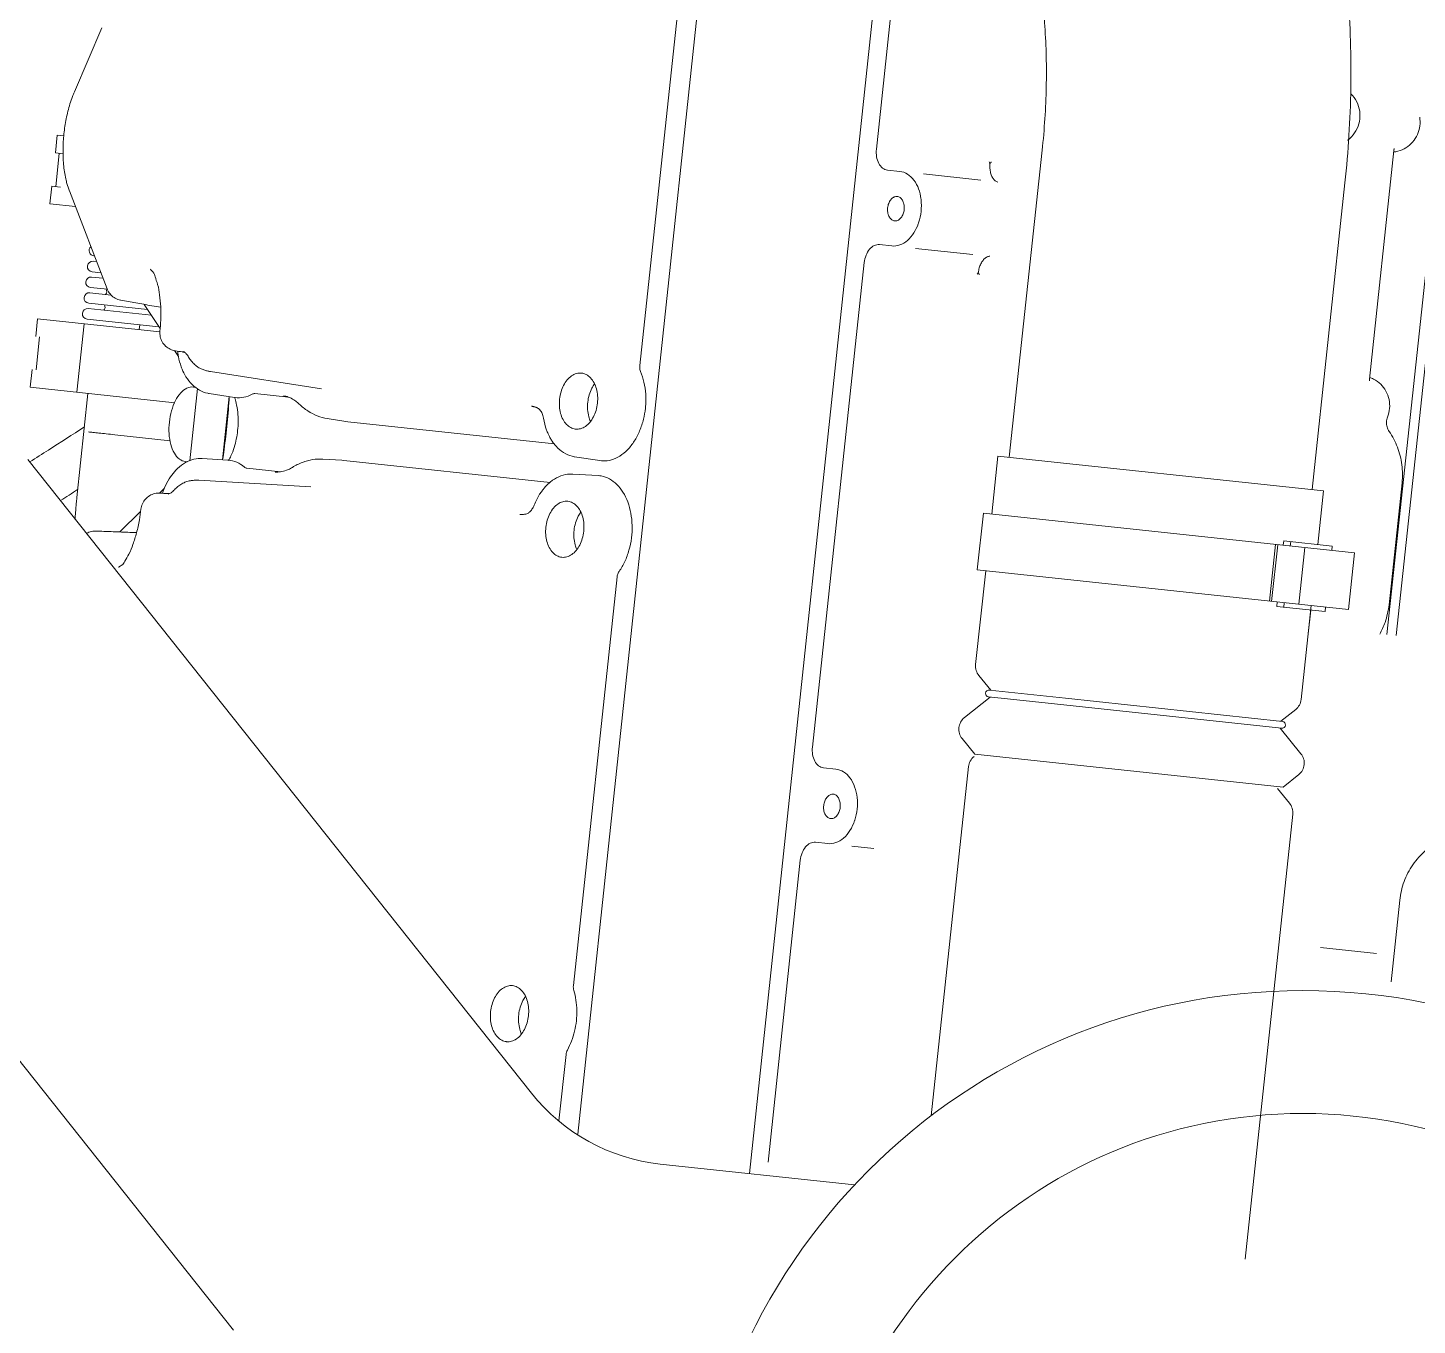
# Model space of a CAD drawing. Header units: millimetres. Extents: x 8265 to 78888, y 1905 to 34251.
# Drawn here: x 38818.97 to 38865.32, y 24291.53 to 24334.81 of the extents above; entities that cross this region are included whole.
import ezdxf

# ---------------------------------------------------------------- set-up
doc = ezdxf.new("R2010")
doc.units = ezdxf.units.MM
doc.layers.add('495_IMPIANTI_001-AM_0', color=6, linetype='Continuous', lineweight=0)

# ---------------------------------------------------------------- blocks, each defined once
blk = doc.blocks.new('gruppo elettrogeno')
at = {"layer": '495_IMPIANTI_001-AM_0'}
for p, q in [((164.8208586817491, -306.4576948950826), (145.862446834939, -287.2204538107117)), ((112.5602154895714, -308.0950063547143), (112.5602154895714, -293.1616853407113)), ((132.2940940039807, -294.2421475586316), (125.7732233670813, -294.2421434802682)), ((129.3268846703904, -336.9842506110044), (129.298226584242, -294.2419681304755)), ((128.7275980878494, -304.8142506110025), (128.7275980878494, -294.684131586605)), ((135.1606208015692, -339.3858433110045), (135.1308222667703, -294.9426315316423)), ((135.8096166475407, -297.5348807374839), (135.8096166475407, -295.3094464164833)), ((155.7752874803791, -315.3721573937955), (136.816875633569, -296.1349163094246)), ((123.4802154895606, -308.5195421939034), (123.4802154895606, -296.802140634195)), ((135.8096166475407, -313.5641824721251), (135.8096166475407, -299.8511966762753)), ((108.7026781251097, -305.6172506110024), (108.7026781251097, -302.8781301467179)), ((109.2865345250502, -303.7662506110037), (111.1686406878598, -303.7662506110037)), ((126.3322772376614, -305.464250611004), (127.0648246368601, -305.464250611004)), ((127.8694531666588, -305.464250611004), (128.2884644529004, -305.464250611004)), ((128.2884644529004, -307.964250611004), (127.8694531666588, -307.964250611004)), ((112.7061825980618, -308.4460062110238), (113.1526610973215, -308.8899829514821)), ((128.7275980878494, -324.8692506110028), (128.7275980878494, -308.6142506110054)), ((112.4997447634796, -309.4257507546945), (112.9739998981604, -308.9541530199976)), ((112.9739998981604, -308.9541530199976), (123.3173687804592, -308.9541530199976)), ((123.79162391514, -309.4257507546945), (123.3173687804592, -308.9541530199976)), ((113.2781298456994, -310.9017740142344), (112.4997447634796, -310.1277504673135)), ((123.0132388329203, -310.9017740142344), (123.79162391514, -310.1277504673135)), ((120.8534246358213, -310.9017740142344), (113.230684445829, -310.9017740142344)), ((120.8534246358213, -310.9017740142344), (123.0606842327907, -310.9017740142344)), ((112.8316513464397, -311.5757507546923), (113.2781298456994, -311.131774014234)), ((120.5039013192836, -311.131774014234), (113.230684445829, -311.131774014234)), ((120.5039013192836, -311.131774014234), (123.0606842327907, -311.131774014234)), ((123.4597173321799, -311.5757507546923), (123.0132388329203, -311.131774014234)), ((112.6856844406702, -315.0767506110033), (112.6856844406702, -311.9267506110054)), ((123.6056842379494, -315.0767506110033), (123.6056842379494, -311.9267506110054)), ((152.4639308620299, -313.2899683882724), (151.8493168053301, -314.0376227940442)), ((153.2535739472605, -313.2359927031839), (153.2527272349107, -313.2360490447036)), ((112.6856842379493, -314.9267506110054), (112.6856842379493, -314.1294110176905)), ((109.7580744574989, -340.2872506110043), (109.7580744574989, -314.3898019367707)), ((110.0696816074706, -314.3821461584166), (110.0696816074706, -340.2872506110043)), ((150.9982903829896, -314.7132014630924), (150.9988379165698, -314.7131756381832)), ((151.2908568489493, -314.7169678924629), (151.1430281319499, -314.8967958517433)), ((154.0127694099392, -314.2861874750242), (154.0127694099392, -317.7719891249226)), ((111.4366352198504, -316.9767506110047), (111.4366352198504, -315.0767506110033)), ((111.4366560729395, -315.0767506110033), (123.8866842378593, -315.0767506110033)), ((113.8257935546499, -314.9267506110054), (112.2006842380397, -314.9267506110054)), ((112.2006842379487, -314.9267506110054), (112.2006842379487, -315.0767506110033)), ((113.1018884789592, -316.9767506110047), (113.1018884789592, -315.0767506110033)), ((113.5913749433603, -314.9267506110054), (113.5913749433603, -315.0767506110033)), ((113.8257935546499, -314.9267506110054), (113.8257935546499, -315.0767506110033)), ((114.0138700198495, -316.9767506110047), (114.0138700198495, -315.0767506110033)), ((114.08599821602, -316.9767506110047), (114.08599821602, -315.0767506110033)), ((123.8866842379502, -316.9767506110047), (123.8866842379502, -315.0767506110033)), ((150.5100754192699, -315.1511616270627), (150.5091182440301, -315.1517466188134)), ((150.80384127047, -314.883174748943), (150.8033465403805, -314.883811164932)), ((110.1073942431904, -319.4712506110018), (110.1073942431904, -315.3812506110053)), ((138.9616054643502, -315.3836801125226), (138.9615199605596, -315.3837651924414)), ((139.1642363665997, -315.3015042483248), (139.1639106909206, -315.3015670800132)), ((146.2876369782607, -315.4625644595844), (150.03020900503, -315.2852085979548)), ((150.1863390546405, -315.2681579989339), (150.1860718303687, -315.2682039176625)), ((148.4793143212501, -315.8587506110025), (147.3431677150602, -315.8587506110025)), ((149.9904070327193, -316.0174565897114), (149.1395506191293, -316.057777623294)), ((149.31658640979, -318.1737251492314), (149.3151621175894, -316.0494556114836)), ((150.39605036598, -318.3210743895224), (150.3944258450701, -315.8981724871128)), ((150.540440278779, -315.8592506110044), (150.4582093660501, -315.8592506110044)), ((145.2881472603895, -316.4587506110047), (138.3640731901396, -316.4587506110047)), ((145.3588397270105, -316.4570032992642), (145.2881472603895, -316.4587506110047)), ((145.9883060995999, -316.4272361229932), (145.3584064237093, -316.4570862899245)), ((152.9761086970393, -316.497450611002), (151.1174506287698, -316.497450611002)), ((111.4366560729395, -316.9767506110047), (123.8866842378593, -316.9767506110047)), ((112.2006842379487, -316.9767506110047), (112.2006842379487, -317.1267506110025)), ((113.5913749433603, -317.1267506110025), (113.5913749433603, -316.9767506110047)), ((113.8257935546499, -317.1267506110025), (113.8257935546499, -316.9767506110047)), ((123.6056842379494, -318.9267506110054), (123.6056842379494, -316.9767506110047)), ((137.6473739395806, -316.8174565897143), (136.7965175259887, -316.8577776232933)), ((113.8257935546499, -317.1267506110025), (112.2006842380397, -317.1267506110025)), ((112.6856842379493, -318.9267506110054), (112.6856842379493, -317.1267506110025)), ((137.6473739395806, -317.4000446322834), (136.7965175259887, -317.3597235987118)), ((138.363862613749, -317.758750611004), (145.2881472603895, -317.758750611004)), ((145.2881472603895, -317.758750611004), (145.3588397270105, -317.7604979227444)), ((145.9883061083201, -317.7902650994229), (145.3584064237093, -317.7604149320841)), ((155.9490627513096, -317.7719891249226), (151.1035053026299, -317.7719891249226)), ((154.3886989653492, -317.7719891249226), (154.3886989653492, -320.0719891249255)), ((155.9490674114404, -317.7719891249226), (155.9490674114404, -318.3664891249218)), ((147.3431437377294, -318.3587506110025), (148.4793143212501, -318.3587506110025)), ((149.9904070327193, -318.2000446322827), (149.1395506191293, -318.1597235987147)), ((150.540440278779, -318.3592506110044), (150.4867103179495, -318.3592506110044)), ((155.8180353752305, -318.3664891249218), (155.8180353752305, -319.4774891249226)), ((138.9149614954204, -318.8009632479634), (138.9145687215696, -318.8005733201835)), ((138.9615998495701, -318.8338148168923), (138.9615194829894, -318.8337348597242)), ((146.287636980649, -318.7549367625334), (150.0302090047189, -318.9322926240357)), ((123.6056842322196, -318.9267506110054), (112.6856844464, -318.9267506110054)), ((113.0656842379503, -318.9267506110054), (113.0656842379503, -329.2258433110046)), ((123.2256842379502, -318.9267506110054), (123.2256842379502, -329.2258433110046)), ((139.1644951884191, -318.9160445119423), (139.1639077550499, -318.9159316723317)), ((139.2581335389204, -318.9254202002021), (139.2580140235405, -318.9254129069423)), ((150.1863506598402, -318.9493452224715), (150.18607187829, -318.9492973125534)), ((150.5100745268392, -319.0663411514224), (150.5091431177789, -319.065771863302)), ((150.8038087673194, -319.3342884423446), (150.8033391314402, -319.3336844047017)), ((151.2908568489202, -319.500533329513), (151.1431318104405, -319.3208314911617)), ((150.9988282914201, -319.5043270783144), (150.9982900489795, -319.5043016660247)), ((155.9490674114404, -319.4774891249226), (155.9490674114404, -320.0719891249255)), ((155.9490627513096, -320.0719891249255), (151.8426543523092, -320.0719891249255)), ((152.4639308634287, -320.9275328354424), (151.8493641617788, -320.1799360352752)), ((151.8960872275402, -320.2367728511317), (154.3065610453505, -320.2367728511317)), ((152.5377694099407, -320.2367728511317), (152.5377694099407, -320.0719891249255)), ((135.8096166475407, -334.3648807374857), (135.8096166475407, -320.6551091781739)), ((152.1857936398901, -320.5891895803152), (154.3065610453505, -320.5891895803152)), ((152.3310372457399, -320.7658728511315), (154.3065610453505, -320.7658728511315)), ((153.5940665778508, -321.1182895803149), (154.3065610453505, -321.1182895803149)), ((153.7401145906497, -321.2949728511348), (154.3065610453505, -321.2949728511348)), ((155.3479261262491, -324.422578687333), (153.7464079317997, -321.3058914409821)), ((153.92188767689, -321.6473895803147), (154.3065610453505, -321.6473895803147)), ((154.0126768547889, -321.8240728511346), (154.3065610453505, -321.8240728511346)), ((154.1937671468895, -322.1764895803144), (154.3065610453505, -322.1764895803144)), ((154.2845563247902, -322.3531728511343), (154.3065610453505, -322.3531728511343)), ((111.5588830235101, -330.4691514639026), (111.5588830235101, -322.7972094696825)), ((155.9490627513096, -323.9279120970832), (155.0937403572389, -323.9279120970832)), ((155.9490674114404, -323.9279120970832), (155.9490674114404, -324.5224120970825)), ((155.652714696369, -324.5224120970825), (155.9490672743395, -324.5224120970825)), ((155.8180353752305, -324.5224120970825), (155.8180353752305, -325.6334120970832)), ((125.1576149997691, -325.5192506110043), (127.0782712261498, -325.5192506110043)), ((127.8694531666588, -325.5192506110043), (128.2884644529004, -325.5192506110043)), ((155.9490672743395, -325.6334120970832), (155.68501691438, -325.6334120970832)), ((155.9490674114404, -325.6334120970832), (155.9490674114404, -326.2279120970825)), ((155.9490627513096, -326.2279120970825), (155.7282978490603, -326.2279120970825)), ((127.0799474402193, -328.0192506110043), (125.1576149997691, -328.0192506110043)), ((128.2884644529004, -328.0192506110043), (127.8694531666588, -328.0192506110043)), ((154.84831638383, -329.9518455094849), (155.5348000100694, -327.7282781348522)), ((128.7275980878494, -336.3842506110022), (128.7275980878494, -328.6692506110021))]:
    blk.add_line(p, q, dxfattribs=at)
for radius in [20.50000000000002, 16.40000000000002]:
    blk.add_circle((109.4103864523495, -281.8927506110022), radius, dxfattribs=at)
for centre, radius, start, end in [((132.2940900328103, -300.5921475579753), 6.350000000000001, 44.58174677912923, 89.99996416693664), ((113.0552156922913, -308.0950063547143), 0.4950000000000001, 180, 225.1609736649939), ((122.9852154895707, -308.5195421939034), 0.4950000000000001, 314.8390263350061, 0), ((112.848777857711, -309.776750611004), 0.4950000000000001, 134.8390263350061, 225.1609736649939), ((123.4425908209087, -309.776750611004), 0.4950000000000001, 314.8390263350061, 45.16097366499392), ((113.2306844406703, -311.0167740142324), 0.115, 90, 270), ((123.0606842379493, -311.0167740142324), 0.115, 270, 90), ((113.1806844406692, -311.9267506110054), 0.4950000000000001, 134.8390263350061, 180), ((123.1106842379504, -311.9267506110054), 0.4950000000000001, 0, 45.16097366499392), ((154.3065610453505, -320.4129812157234), 0.17620836459, 270, 90), ((153.8876736624989, -320.6775312157233), 0.13642425255, 139.6052336730823, 220.3947663269177), ((153.8876736624989, -321.2066312157231), 0.13642425255, 139.6052336714376, 220.3947663285624), ((154.3065610453505, -320.9420812157232), 0.17620836459, 270, 90), ((154.3065610453505, -321.4711812157229), 0.17620836459, 270, 90), ((154.3065610453505, -322.0002812157227), 0.17620836459, 270, 90), ((154.3065610453505, -322.5293812157224), 0.17620836459, 317.4426787889067, 90)]:
    blk.add_arc(centre, radius, start, end, dxfattribs=at)
for points, start_tangent, end_tangent in [([(135.8096166475407, -297.5348807374839), (135.8018824704704, -297.6169401636516), (135.8010674369289, -297.6210675909942)], (-1.83697019872103e-16, -1), (-0.1986664042706004, -0.9800671710725701)), ([(135.5866719486603, -298.6943764355647), (135.6086009386891, -298.3440492532254), (135.6737105562697, -298.006022927425), (135.7792310839104, -297.6928253016022)], (-0.0002225327562774567, 0.999999975239586), (0.3862249518942837, 0.9224046219172246)), ([(135.8010674369289, -297.6210675909942), (135.7792310839104, -297.6928253016022)], (-0.1986664043705977, -0.9800671710522999), (-0.3862249519349967, -0.9224046219001776)), ([(137.8376202019099, -297.7538452928356), (137.8287538113491, -297.7537506110029), (137.6643895356792, -297.7857803342931), (137.5112264137697, -297.8796867314422), (137.3797022592698, -298.0290702366847), (137.27878022595, -298.2237506110041), (137.2153379836, -298.4504607086028), (137.1936990161994, -298.6937506110053)], (-0.9997727191068905, 0.02131924317641242), (-1.83697019872103e-16, -1)), ([(138.4638086065097, -298.6937506110053), (138.4421696391091, -298.4504607086028), (138.3787273967591, -298.2237506110041), (138.2778053634393, -298.0290702366847), (138.1462812089303, -297.8796867314422), (137.993118087019, -297.7857803342931), (137.8376202019099, -297.7538452928356)], (1.83697019872103e-16, 1), (-0.9997727191066197, 0.02131924318910814)), ([(137.5188598728091, -298.6937506110053), (137.4967605018392, -298.445284327704), (137.4319684245493, -298.2137506110021), (137.3624064264295, -298.0684228312539)], (1.83697019872103e-16, 1), (-0.5018863764852894, 0.8649335610892124)), ([(135.7796694840399, -299.6957221756247), (135.6740094659599, -299.3826166712724), (135.6087545557693, -299.0446641024037), (135.5866719486603, -298.6943764355647)], (-0.386700522663984, 0.9222053490255853), (-0.000222532758853887, 0.9999999752395853)), ([(137.1936990161994, -298.6937506110053), (137.2153379836, -298.9370405133932), (137.27878022595, -299.1637506110028), (137.3797022592698, -299.358430985315), (137.5112264137697, -299.5078144905647), (137.6643895356792, -299.6017208877138), (137.8287538113491, -299.633750611004), (137.8376202019099, -299.633655929164)], (-1.83697019872103e-16, -1), (0.9997727191061959, 0.02131924320898461)), ([(137.3624064264295, -299.3190783907421), (137.4319684245493, -299.1737506110048), (137.4967605018392, -298.9422168943029), (137.5188598728091, -298.6937506110053)], (0.5018863764852898, 0.8649335610892122), (1.83697019872103e-16, 1)), ([(137.8376202019099, -299.633655929164), (137.993118087019, -299.6017208877138), (138.1462812089303, -299.5078144905647), (138.2778053634393, -299.358430985315), (138.3787273967591, -299.1637506110028), (138.4421696391091, -298.9370405133932), (138.4638086065097, -298.6937506110053)], (0.9997727191066197, 0.02131924318910778), (1.83697019872103e-16, 1)), ([(135.7796694840399, -299.6957221756247), (135.8019941922994, -299.770415586293)], (0.386700522719058, -0.9222053490024917), (0.1890141004884881, -0.9819743732992872)), ([(135.8019941922994, -299.770415586293), (135.8096166475407, -299.8511966762753)], (0.189014100387039, -0.9819743733188144), (-1.83697019872103e-16, -1)), ([(128.7275980878494, -304.8142506110025), (128.6941710302708, -305.0629948420437), (128.5989788240204, -305.2738700187738), (128.4565136195888, -305.4147723071337), (128.2884644529004, -305.464250611004)], (-1.83697019872103e-16, -1), (-1, 1.83697019872103e-16)), ([(108.0242646962106, -307.3529477989332), (108.3927664679904, -306.8412084942838), (108.6239187852807, -306.2498133213458), (108.7026781251097, -305.6172506110024)], (0.6825556368741332, 0.7308336353585174), (1.83697019872103e-16, 1)), ([(127.0645374903397, -306.3360937058833), (127.0662975800406, -306.3279793680349), (127.1862482176693, -305.9795190456325), (127.3730757158701, -305.7029793680349), (127.6084920974299, -305.5254299656344), (127.8694531666588, -305.464250611004)], (0.2096383174220942, 0.9777790015481175), (1, -1.83697019872103e-16)), ([(127.0655436072302, -307.0970688621246), (127.0249654071395, -306.714250611004), (127.0645374903397, -306.3360937058833)], (-0.2123294776161725, 0.9771981339192393), (0.2096383174359484, 0.9777790015451471)), ([(127.8694575913596, -306.304259972153), (127.8438999952996, -306.3059995987214), (127.7936551364801, -306.3199020973052), (127.74599163934, -306.3472336615423), (127.7025326271196, -306.3870635478133), (127.6647580443496, -306.4380353971037), (127.6339542591395, -306.4984134242231), (127.6111702574599, -306.5661415278637), (127.59718192115, -306.6389133086932), (127.5924656062307, -306.714250611004)], (-1, 1.83697019872103e-16), (-1.83697019872103e-16, -1)), ([(128.1464495764794, -306.714250611004), (128.1417332615601, -306.6389133086932), (128.1277449252502, -306.5661415278637), (128.1049609235706, -306.4984134242231), (128.0741571383587, -306.4380353971037), (128.0363825555905, -306.3870635478133), (127.9929235433701, -306.3472336615423), (127.94526004623, -306.3199020973052), (127.8950151874087, -306.3059995987214), (127.8694575913596, -306.304259972153)], (1.83697019872103e-16, 1), (-1, 1.83697019872103e-16)), ([(127.5924656062307, -306.714250611004), (127.59718192115, -306.7895879133039), (127.6111702574599, -306.8623596941334), (127.6339542591504, -306.9300877977848), (127.6647580443496, -306.9904658248934), (127.7025326271196, -307.0414376741837), (127.74599163934, -307.0812675604548), (127.7936551364801, -307.1085991247028), (127.8438999952996, -307.1225016232829), (127.8694575913596, -307.124241249855)], (-1.83697019872103e-16, -1), (1, -1.83697019872103e-16)), ([(127.8694575913596, -307.124241249855), (127.8950151874087, -307.1225016232829), (127.94526004623, -307.1085991247028), (127.9929235433701, -307.0812675604548), (128.0363825555905, -307.0414376741837), (128.0741571383587, -306.9904658248934), (128.1049609235706, -306.9300877977848), (128.1277449252502, -306.8623596941334), (128.1417332615601, -306.7895879133039), (128.1464495764794, -306.714250611004)], (1, -1.83697019872103e-16), (1.83697019872103e-16, 1)), ([(127.8694531666588, -307.964250611004), (127.6084920974299, -307.9030712563736), (127.3730757158701, -307.7255218539731), (127.1862482176693, -307.4489821763646), (127.0655436072302, -307.0970688621246)], (-1, 1.83697019872103e-16), (-0.2123294776166982, 0.9771981339191251)), ([(128.7275980878494, -308.6142506110054), (128.6941710302708, -308.3655063799642), (128.5989788240204, -308.1546312032342), (128.4565136195888, -308.0137289148743), (128.2884644529004, -307.964250611004)], (1.83697019872103e-16, 1), (-1, 1.83697019872103e-16)), ([(151.8461170178307, -314.1241545703024), (151.8596736117597, -313.7581514728126), (151.9072450420899, -313.3220838436546), (151.9858156631399, -312.9238028471127), (152.0869757495402, -312.5893705894714), (152.1968920269701, -312.3381756381141), (152.2964671314494, -312.179288344375), (152.3669469582492, -312.1059938596927)], (0.006009551744652511, 0.9999819424808774), (-0.761499313897117, 0.6481657156423968)), ([(151.9065693128596, -313.3282507979757), (152.2028976626898, -313.3078623442643), (152.7499537557305, -313.2703613762724), (153.2535062256302, -313.2359973275752)], (0.9976352245060888, 0.0687310615710684), (0.9976893063792703, 0.067941503784141)), ([(153.5607845414888, -313.1261182935423), (153.5232629723396, -313.1507805488627), (153.3675728563794, -313.2170622589229), (153.2526657223498, -313.2360389498144)], (-0.8145096038288471, -0.5801500713354903), (-0.9977616724614413, -0.0668703594049522)), ([(136.7963776511297, -316.8576995969643), (136.6919184132603, -316.8564225266246), (136.4123681031488, -316.7896312557032), (136.1494775899191, -316.6337117269331), (135.9160486890596, -316.3962107081143), (135.7234653167798, -316.0886542991148), (135.581163364639, -315.7260979568755), (135.4960606951699, -315.3262434244725), (135.4722694527791, -314.9085617716528), (135.5109211564704, -314.4933748978519), (135.6101149202495, -314.1008705400136), (135.7642421573601, -313.7515085097048)], (-0.9988544397440515, -0.04785194043711102), (0.4858753202359787, 0.8740281306603268)), ([(135.7890166214402, -313.6947574623237), (135.7642421573601, -313.7515085097048)], (-0.3166624100679247, -0.9485383060530417), (-0.4858753203106367, -0.8740281306188241)), ([(135.8096166475407, -313.5641824721324), (135.8044012968894, -313.6312091539921), (135.7890166214402, -313.6947574623237)], (-1.83697019872103e-16, -1), (-0.3166624101555664, -0.948538306023783)), ([(154.0127764932695, -314.2772399771247), (154.0122256021496, -314.1828441167136), (154.0103169131889, -314.0601583898033), (154.0072362915398, -313.9323874052143), (154.0034008275197, -313.8046401326037), (153.9992163264105, -313.6789696528949), (153.9953603590493, -313.5660548617025)], (-0.0009694745370454402, 0.9999995300594506), (-0.03389665192266407, 0.999425343379101)), ([(137.7227698666102, -314.0188452928351), (137.7139034760603, -314.0187506110024), (137.5495392003904, -314.0507803342925), (137.3963760784791, -314.1446867314453), (137.2648519239792, -314.2940702366841), (137.1639298906593, -314.4887506110035), (137.1004876483094, -314.7154607086022), (137.0788486808997, -314.9587506110047)], (-0.9997727191062067, 0.02131924320847756), (-1.83697019872103e-16, -1)), ([(138.3489582712191, -314.9587506110047), (138.3273193038094, -314.7154607086022), (138.2638770614594, -314.4887506110035), (138.1629550281395, -314.2940702366841), (138.0314308736397, -314.1446867314453), (137.8782677517302, -314.0507803342925), (137.7227698666102, -314.0188452928351)], (1.83697019872103e-16, 1), (-0.9997727191066159, 0.02131924318927969)), ([(151.846110191409, -314.1241548885746), (151.8165966380093, -314.3065498308724), (151.7331919440803, -314.4710281780544), (151.6038455344005, -314.6023528355845), (151.4406470264694, -314.688245950013), (151.27534014925, -314.7199400146646)], (-0.005833049832561281, -0.999982987620115), (-0.9987966656447285, -0.04904304942571019)), ([(154.5415521293289, -314.121111779813), (154.0137533898305, -314.5478804680833)], (-0.7767200379412404, -0.629845999162143), (-0.7784250878508391, -0.6277375109107417)), ([(137.4040095375203, -314.9587506110047), (137.3819101665504, -314.7102843277034), (137.3171180892605, -314.4787506110015), (137.2475560911407, -314.3334228312533)], (1.83697019872103e-16, 1), (-0.5018863764852894, 0.8649335610892124)), ([(150.8037381721497, -314.883095561604), (150.9034033597, -314.7743373330022), (150.9987916266491, -314.7128948785148)], (0.6091352164820496, 0.7930663831239895), (0.9134526612637017, 0.406945003200999)), ([(154.01277733397, -314.2781541577833), (154.0127764932695, -314.2772399771247)], (-0.0008697511231258979, 0.9999996217664204), (-0.0009694797437198413, 0.9999995300544029)), ([(154.0127804888907, -314.2837603332746), (154.01277733397, -314.2781541577833)], (-0.0002547814663989652, 0.9999999675432016), (-0.0008697515041105894, 0.999999621766089)), ([(154.0127807808294, -314.2858703850043), (154.0127804888907, -314.2837603332746)], (-2.179567303364859e-05, 0.9999999997624743), (-0.0002547804921447305, 0.99999996754345)), ([(137.0788486808997, -314.9587506110047), (137.1004876483094, -315.2020405133926), (137.1639298906593, -315.4287506110022), (137.2648519239792, -315.6234309853144), (137.3963760784791, -315.7728144905641), (137.5495392003904, -315.8667208877132), (137.7139034760603, -315.8987506110034), (137.7227698666102, -315.8986559291634)], (-1.83697019872103e-16, -1), (0.9997727191062101, 0.02131924320830805)), ([(137.2475560911407, -315.5840783907524), (137.3171180892605, -315.4387506110043), (137.3819101665504, -315.2072168943023), (137.4040095375203, -314.9587506110047)], (0.5018863764852898, 0.8649335610892122), (1.83697019872103e-16, 1)), ([(137.7227698666102, -315.8986559291634), (137.8782677517302, -315.8667208877132), (138.0314308736397, -315.7728144905641), (138.1629550281395, -315.6234309853144), (138.2638770614594, -315.4287506110022), (138.3273193038094, -315.2020405133926), (138.3489582712191, -314.9587506110047)], (0.9997727191066159, 0.02131924318927933), (1.83697019872103e-16, 1)), ([(150.1863385950492, -315.2681552338918), (150.3070231920592, -315.2402924423632), (150.4528765971791, -315.1829746627745), (150.5091137656091, -315.1517392803626)], (0.9855772517409161, 0.1692261234290472), (0.8535701325541742, 0.5209779542470581)), ([(150.5100727671088, -315.1511572952923), (150.574287246669, -315.1082637096742), (150.6995330282098, -315.0013386232031), (150.8033440495292, -314.8838092270316)], (0.8528462024077181, 0.5221621922724141), (0.6143092832981136, 0.7890653359854037)), ([(150.9585161036193, -314.7354396981946), (150.9999053803604, -314.7334151005825)], (0.9988057262116412, 0.0488581752303148), (0.9988057847852571, 0.04885697779751594)), ([(150.9999053803604, -314.7334151005825), (151.032763087509, -314.7318078685539)], (0.9988057847869608, 0.04885697776268695), (0.9988058311781545, 0.04885602935683685)), ([(151.1451937698093, -314.8974472224518), (151.0154408425187, -315.2299024411741)], (-0.288029087538428, -0.9576216605381171), (-0.4406727181162847, -0.8976678425275162)), ([(151.032763087509, -314.7318078685539), (151.2615747439595, -314.7206164285826)], (0.9988058311853408, 0.04885602920992037), (0.9988061518334517, 0.04884947348387926)), ([(151.1899085584191, -314.7261177955015), (151.1531992604796, -314.8702409343141), (151.1451937698093, -314.8974472224518)], (-0.2172357484452762, -0.9761191677236037), (-0.2880290875157094, -0.9576216605449503)), ([(151.2615747439595, -314.7206164285826), (151.2754297518295, -314.7199388125127)], (0.998806151823549, 0.04884947368635322), (0.9988061711098204, 0.04884907934588298)), ([(138.8150500970496, -315.6530156049239), (138.8435337218598, -315.569351973515)], (0.2693981941390677, 0.9630288744345152), (0.3760950753326348, 0.9265810781094873)), ([(138.8435337218598, -315.569351973515), (138.9118312351402, -315.4429294543343)], (0.3760950753525356, 0.9265810781014097), (0.5794030342098634, 0.8150411792961164)), ([(138.9118312351402, -315.4429294543343), (138.9615102635598, -315.3837557309025)], (0.5794030341932986, 0.815041179307892), (0.708313155295584, 0.7058983453977024)), ([(138.9614141886887, -315.3834894928123), (138.9989633860696, -315.3555552737025), (139.0654887955388, -315.3259689555716)], (0.7058912070354227, 0.7083202692497753), (0.9478920652705164, 0.3185916392455948)), ([(139.0654887955388, -315.3259689555716), (139.1408695911796, -315.3064501086747), (139.1793944452202, -315.2999800305124)], (0.9478920652730881, 0.3185916392379434), (0.9899011553059134, 0.1417593126535884)), ([(139.1793944452202, -315.2999800305124), (139.217852256179, -315.2953147711241), (139.2206809446998, -315.2950337259326)], (0.989901155299473, 0.1417593126985628), (0.9952376051512047, 0.09747876329177861)), ([(139.2206809446998, -315.2950337259326), (139.2580444944906, -315.2920616023921)], (0.9952376051390538, 0.09747876341583794), (0.9981238408162887, 0.06122743171275394)), ([(150.97779942956, -315.3027298066236), (150.8254695113701, -315.5374449817546), (150.592998814609, -315.776999613613), (150.32998330796, -315.9374965069737), (150.0510002031406, -316.0126039019424), (149.9898277471493, -316.0174516490342)], (-0.4777498830422597, -0.8784959016712071), (-0.9989400853216607, -0.04602940296759777)), ([(150.0302090060195, -315.2852085979148), (150.0822439774602, -315.2816761867225)], (0.9988790401807334, 0.04733564288796595), (0.9961136131949155, 0.08807763398144998)), ([(150.0822439774602, -315.2816761867225), (150.1342109707803, -315.2760097845721), (150.1860718303687, -315.2682039176625)], (0.9961136131870869, 0.0880776340699882), (0.9856265737669666, 0.1689386192804665)), ([(151.0154408425187, -315.2299024411741), (150.97779942956, -315.3027298066236)], (-0.4406727181490929, -0.8976678425114103), (-0.477749883064826, -0.8784959016589351)), ([(154.014588450329, -316.6482456450149), (155.1256749439399, -315.755621604193), (155.6968111440401, -315.2933016311226)], (0.7807433896208728, 0.6248517900777032), (0.7762778172915009, 0.6303909504277033)), ([(138.8150433985702, -315.6530490909436), (138.6725563281598, -316.0295997159928), (138.6063720359998, -316.1531049523628)], (-0.2693108485127946, -0.9630533042741293), (-0.5045114779632266, -0.8634049852782649)), ([(146.9696931299204, -316.0466091667522), (146.6556789790702, -316.246654738542), (146.3259690636805, -316.374001227553), (145.9883060867996, -316.4272361235935)], (-0.7901040196350007, -0.6129727874519509), (-0.9988790404224689, -0.04733563778685039)), ([(146.9696931299004, -316.046609166774), (147.0338365007192, -316.0001008027839)], (0.7901040194060174, 0.6129727877471036), (0.8286091017018461, 0.5598276132675661)), ([(147.0338365007192, -316.0001008027839), (147.1566045198797, -315.9280706413529), (147.3552566879007, -315.8542587927523), (147.5221136752407, -315.8299024304733)], (0.8286091017047783, 0.5598276132632262), (0.9988964251548832, 0.04696734836878694)), ([(148.4793143212501, -315.8587506110025), (148.5224044100687, -315.865825482223)], (1, -1.83697019872103e-16), (0.9515981817248759, -0.3073449211194325)), ([(148.5224044100687, -315.865825482223), (148.5637010402697, -315.886008988783)], (0.9515981817151598, -0.3073449211495154), (0.8275649535224698, -0.5613699739934017)), ([(149.13942056425, -316.0577774880921), (149.1202224797398, -316.0584779283245), (148.835019400889, -316.0183008762333), (148.5637010402697, -315.886008988783)], (-0.9988602427917743, -0.04773065440529323), (-0.8275649535845806, 0.5613699739018388)), ([(149.1081662607903, -316.0443586533338), (149.0488552205097, -316.2077392100045), (148.9719329239797, -316.5028003619236), (148.9158589297404, -317.0699986892223), (148.9805068630194, -317.6842209051038), (149.0624941778988, -317.978973542683), (149.1336742183103, -318.1621346299626)], (-0.3752830341484789, -0.9269102676528681), (0.4023761667775902, -0.9154744236784406)), ([(149.3102950914999, -316.0495791249132), (149.2972143248408, -316.3992437816423), (149.2895676564403, -316.8393305978252), (149.289749438909, -317.2804650434346), (149.2978914835003, -317.7250992352356), (149.31658640979, -318.1737251492314)], (-0.04912512867649085, -0.9987926319975126), (0.05788623016534634, -0.9983231863265746)), ([(150.540440278779, -315.8592506110044), (150.7479836663406, -315.9204299656349), (150.9352112610904, -316.0979793680317), (151.0837959215605, -316.374519045633), (151.1791931459302, -316.7229793680317), (151.2120647892189, -317.1092506110044), (151.1791931459302, -317.4955218539735), (151.0837959215605, -317.8439821763614), (150.9352112610904, -318.1205218539735), (150.7479836663406, -318.298071256374), (150.540440278779, -318.3592506110044)], (1, -1.83697019872103e-16), (-1, 1.83697019872103e-16)), ([(138.3138667855601, -316.5219724382341), (138.234566857649, -316.5892181887948), (137.9599880242004, -316.7487141461943), (137.6665153561989, -316.8163521165343), (137.6470028960794, -316.8174683010047)], (-0.7364507467783314, -0.6764911659213579), (-0.9989197073438278, -0.046469541423619)), ([(138.3208549246301, -316.515507596444), (138.3138667855601, -316.5219724382341)], (-0.7316594131366916, -0.6816703772120892), (-0.7364507465819604, -0.6764911661351338)), ([(138.4276071695094, -316.4045233841252), (138.3208549246301, -316.515507596444)], (-0.6542775464957801, -0.7562545154585607), (-0.7316594133115923, -0.6816703770243626)), ([(138.43910870121, -316.3910721838629), (138.4276071695094, -316.4045233841252)], (-0.645472927582505, -0.7637831496950364), (-0.6542775465884074, -0.7562545153784238)), ([(138.4749862260796, -316.347014336302), (138.43910870121, -316.3910721838629)], (-0.6174029429414023, -0.7866470657463203), (-0.6454729274814966, -0.7637831497803986)), ([(138.555185595389, -316.2355437480737), (138.4749862260796, -316.347014336302)], (-0.5505515105029973, -0.8348011944666037), (-0.6174029429342851, -0.7866470657519065)), ([(138.6063720359998, -316.1531049523628), (138.555185595389, -316.2355437480737)], (-0.50451147797221, -0.8634049852730157), (-0.5505515105180437, -0.8348011944566804)), ([(153.8601576668407, -316.4985611898928), (153.7097510417298, -316.497914787732), (153.5083532040899, -316.4977464477715), (153.2614842956391, -316.4975402156133), (152.9761086970393, -316.497450611002)], (-0.999974347609603, 0.007162689630926379), (-0.9999999946376426, 0.0001035602004155895)), ([(135.4718193758799, -319.258936151572), (135.496202206099, -318.8901968811342), (135.5814267815294, -318.4905206770936), (135.7238060315503, -318.1281654470231), (135.9164189809198, -317.820816948094), (136.1498349294397, -317.5835063606728), (136.41267866819, -317.4277425271221), (136.6921582192699, -317.3610611407721), (136.7963770283604, -317.359801312924)], (-0.0001325287733027859, 0.9999999912180622), (0.9988543752724028, -0.04785328618995604)), ([(137.6471729883306, -317.4000367757335), (137.6566146636396, -317.4005285262729), (137.9514197355402, -317.4654081671624), (138.2290796976595, -317.6240230054254), (138.3205188471202, -317.701679740484)], (0.9989019859244063, -0.04684893292570668), (0.7318807146716702, -0.6814327696051059)), ([(138.3205188471202, -317.701679740484), (138.4275472991794, -317.8129091713135)], (0.731880714653692, -0.681432769624415), (0.6543272648804517, -0.7562114984804631)), ([(138.4275472991794, -317.8129091713135), (138.4389619309004, -317.8262557344542)], (0.6543272646603671, -0.7562114986708958), (0.6455923401843654, -0.7636822181347913)), ([(138.4389619309004, -317.8262557344542), (138.4725627849803, -317.8674061752326)], (0.6455923399773565, -0.7636822183097897), (0.6193414437509907, -0.7851217587434693)), ([(138.4725627849803, -317.8674061752326), (138.555255505129, -317.982061625692)], (0.6193414437315171, -0.7851217587588311), (0.5504875348890167, -0.8348433828759823)), ([(145.9883060867596, -317.7902650984042), (146.3258725994001, -317.8434739639642), (146.6556284864, -317.9708208502025), (146.9696931290291, -318.1708920545543)], (0.9988790404239251, -0.04733563775612085), (0.7901040199589726, -0.6129727870343604)), ([(137.7227698666193, -318.3188452928343), (137.7139034760603, -318.3187506110053), (137.5495392003904, -318.3507803342955), (137.3963760784791, -318.4446867314446), (137.2648519239792, -318.5940702366834), (137.1639298906593, -318.7887506110028), (137.1004876483094, -319.0154607086015), (137.0788486808997, -319.258750611004)], (-0.9997727191062139, 0.02131924320813929), (-1.83697019872103e-16, -1)), ([(138.3489582712191, -319.258750611004), (138.3273193038094, -319.0154607086015), (138.2638770614594, -318.7887506110028), (138.1629550281395, -318.5940702366834), (138.0314308736397, -318.4446867314446), (137.8782677517302, -318.3507803342955), (137.7227698666193, -318.3188452928343)], (1.83697019872103e-16, 1), (-0.9997727191066197, 0.02131924318910814)), ([(138.555255505129, -317.982061625692), (138.6063596042004, -318.0643741589347)], (0.550487534913606, -0.8348433828597681), (0.5045176126010195, -0.8634014006100337)), ([(138.6063596042004, -318.0643741589347), (138.6720897084306, -318.1869512140047), (138.8150433978808, -318.5644521285949)], (0.5045176125912404, -0.8634014006157478), (0.2693108495448771, -0.9630533039855149)), ([(147.0338382952505, -318.2174016273648), (146.9696931290291, -318.1708920545543)], (-0.8286101765200948, 0.5598260224099423), (-0.7901040188946764, 0.6129727884062071)), ([(147.5221127380391, -318.3875987326437), (147.3551776778295, -318.3632229376244), (147.1565587053501, -318.2894076359744), (147.0338382952505, -318.2174016273648)], (-0.9988963415200302, 0.04696912707193379), (-0.8286101765092596, 0.55982602242598)), ([(148.5224044100687, -318.351675739782), (148.4793143212501, -318.3587506110025)], (-0.951598181724876, -0.3073449211194322), (-1, 1.83697019872103e-16)), ([(148.5637010402697, -318.331492233222), (148.5224044100687, -318.351675739782)], (-0.8275649535224701, -0.5613699739934014), (-0.9515981817151598, -0.3073449211495151)), ([(148.5637010402697, -318.331492233222), (148.8350193623701, -318.1992003577225), (149.1202224501903, -318.1590232929457), (149.139420564079, -318.1597237339129)], (0.827564953585115, 0.5613699739010509), (0.998860242772022, -0.04773065481865078)), ([(149.9898233490003, -318.2000422427127), (150.0417305153696, -318.2038976172416), (150.3220158060994, -318.2765967737332), (150.5874885287103, -318.4360843668119), (150.82251387213, -318.6762419707129), (150.9782106725288, -318.9155283830341)], (0.9989397980580801, -0.04603563680109359), (0.4773525244427222, -0.8787118796330002)), ([(137.4040095375203, -319.258750611004), (137.3819101665504, -319.0102843277027), (137.3171180892605, -318.7787506110044), (137.2475560911407, -318.6334228312526)], (1.83697019872103e-16, 1), (-0.5018863764852894, 0.8649335610892124)), ([(138.845552448769, -318.6530652901647), (138.8150500953707, -318.5644863608732)], (-0.3828653882509163, 0.9238041429217967), (-0.2693771727398589, 0.9630347547241898)), ([(138.9144800245904, -318.7782659858431), (138.845552448769, -318.6530652901647)], (-0.586570911046993, 0.8098978740023342), (-0.3828653882118582, 0.923804142937984)), ([(138.9615095242498, -318.8337448506945), (138.9144800245904, -318.7782659858431)], (-0.7082484319362975, 0.7059632842151041), (-0.5865709110407039, 0.8098978740068891)), ([(139.0761735892702, -318.8949915186722), (139.0454505874095, -318.8842535789927), (138.9909149804498, -318.8569813679323), (138.9614845486703, -318.8339305221425)], (-0.9548738356747674, 0.2970117134790432), (-0.7074495901836955, 0.706763805913207)), ([(135.47224833576, -319.3077422724318), (135.4718193758799, -319.258936151572)], (-0.01743724867073365, 0.9998479596212592), (-0.0001325287523076903, 0.9999999912180648)), ([(135.7635779147295, -320.4647968313047), (135.6096790551801, -320.1153545533934), (135.5107040710391, -319.722852541302), (135.47224833576, -319.3077422724318)], (-0.4852589544090556, 0.8743704862161292), (-0.0174372487529456, 0.9998479596198253)), ([(137.0788486808997, -319.258750611004), (137.1004876483094, -319.5020405133919), (137.1639298906593, -319.7287506110015), (137.2648519239792, -319.9234309853136), (137.3963760784791, -320.0728144905524), (137.5495392003904, -320.1667208877125), (137.7139034760603, -320.1987506110027), (137.7227698666102, -320.1986559291627)], (-1.83697019872103e-16, -1), (0.9997727191068833, 0.02131924317675033)), ([(137.2475560911407, -319.8840783907517), (137.3171180892605, -319.7387506110035), (137.3819101665504, -319.5072168943016), (137.4040095375203, -319.258750611004)], (0.5018863764852898, 0.8649335610892122), (1.83697019872103e-16, 1)), ([(137.7227698666102, -320.1986559291627), (137.8782677517302, -320.1667208877125), (138.0314308736397, -320.0728144905634), (138.1629550281395, -319.9234309853136), (138.2638770614594, -319.7287506110015), (138.3273193038094, -319.5020405133919), (138.3489582712191, -319.258750611004)], (0.9997727191066159, 0.02131924318927933), (1.83697019872103e-16, 1)), ([(139.1404252320499, -318.9109718042937), (139.1080152155191, -318.903832819874), (139.0761735892702, -318.8949915186722)], (-0.9815346590283291, 0.1912843776322097), (-0.9548738356753165, 0.2970117134772779)), ([(139.1729133154295, -318.916567196532), (139.1404252320499, -318.9109718042937)], (-0.9888045800120272, 0.1492162945098104), (-0.981534658997002, 0.1912843777929583)), ([(139.2052059366197, -318.9208255701533), (139.1729133154295, -318.916567196532)], (-0.9936004772349579, 0.1129517226006928), (-0.9888045800075496, 0.1492162945394821)), ([(139.2581321245798, -318.9254412409146), (139.2371923416504, -318.9239370452024), (139.2052059366197, -318.9208255701533)], (-0.9980871551173136, 0.06182257508247201), (-0.9936004772276176, 0.1129517226652646)), ([(150.08225186442, -318.935825732694), (150.0302090060195, -318.9322926240939)], (-0.9961130679466411, 0.08808380024687057), (-0.9988790401833681, 0.04733564283236332)), ([(150.18607187829, -318.9492973125534), (150.1342158592197, -318.9414920715653), (150.08225186442, -318.935825732694)], (-0.985626567393213, 0.1689386564664005), (-0.9961130679419461, 0.08808380029996386)), ([(150.5091395719792, -319.0657776717353), (150.4587849929794, -319.0375322115842), (150.3125407907501, -318.978858800464), (150.1863501095904, -318.9493485016728)], (-0.8535303496831175, 0.5210431288960783), (-0.9855731077026099, 0.1692502566421089)), ([(150.8033384544997, -319.3336849317247), (150.7023377876194, -319.2189581483735), (150.5784043795902, -319.1122424127034), (150.5100730211198, -319.0663436130644)], (-0.6143153571204647, 0.7890606073084349), (-0.8528374666731574, 0.5221764600578154)), ([(150.9987988007997, -319.5046085380827), (150.9041629692401, -319.4438464071727), (150.8037231731505, -319.334354204665)], (-0.9139532407604529, 0.4058195087763349), (-0.6093797752914424, 0.7928784834170689)), ([(150.9782106725288, -318.9155283830341), (151.0143162332388, -318.9853115906017)], (0.4773525244205359, -0.8787118796450528), (0.4418154009222922, -0.8971059867751828)), ([(151.0143162332388, -318.9853115906017), (151.1452371759187, -319.3201983947847)], (0.4418154009012545, -0.8971059867855435), (0.2879682370265296, -0.9576399607701386)), ([(151.1452371759187, -319.3201983947847), (151.1529612795293, -319.3464338489148), (151.1899060366795, -319.491371566045)], (0.2879682370288046, -0.9576399607694546), (0.2172404643868424, -0.9761181181767855)), ([(110.7179078709705, -321.1311746550937), (110.385481851079, -320.6347289091327), (110.1779443623891, -320.0704557269246), (110.1073942431904, -319.4712506110018)], (-0.6518911692027323, 0.7583125368312823), (1.83697019872103e-16, 1)), ([(150.9998187030506, -319.4840818812236), (150.958497270829, -319.482060602274)], (-0.9988057847004851, 0.04885697953054748), (-0.9988057262317996, 0.04885817481821702)), ([(151.0327630875199, -319.4856933530727), (150.9998187030506, -319.4840818812236)], (-0.9988058312124538, 0.04885602865562386), (-0.9988057847058786, 0.04885697942028529)), ([(151.2615747437194, -319.4968847930513), (151.0327630875199, -319.4856933530727)], (-0.9988061517881468, 0.04884947441020948), (-0.9988058312169219, 0.04885602856428034)), ([(151.2754297520096, -319.4975624091539), (151.2615747437194, -319.4968847930513)], (-0.9988061710748303, 0.04884908006131797), (-0.9988061517885592, 0.04884947440177651)), ([(151.84611019146, -320.0933463534757), (151.8165966432898, -319.9109514078636), (151.73319195154, -319.7464730546426), (151.6038455411399, -319.6151483916556), (151.4406470302692, -319.5292552734145), (151.2753401500595, -319.4975612073949)], (-0.005833017075816009, 0.9999829878111894), (-0.9987966655422208, 0.04904305151335324)), ([(152.37025856527, -322.1205313576038), (152.3735317635001, -322.1203367878343), (152.2972366392405, -322.0392126765337), (152.1979100975695, -321.8812533367936), (152.0880801863404, -321.6311368677425), (151.9868451234906, -321.2978445662748), (151.9080388603397, -320.9006296959824), (151.8600914449798, -320.465380810384), (151.8461156079102, -320.0933466376237)], (0.999683886016598, -0.02514215660506872), (-0.005989579979465806, 0.9999820623049543)), ([(135.7635779147295, -320.4647968313047), (135.7887142501404, -320.5224613279324), (135.8043257917489, -320.5870282440637)], (0.4852589544036824, -0.8743704862191113), (0.1555061194454466, -0.9878349289304457)), ([(135.8043257917489, -320.5870282440637), (135.8096166475407, -320.655109178163)], (0.1555061195299245, -0.987834928917147), (-1.83697019872103e-16, -1)), ([(110.8217057583606, -321.5993565129438), (110.8391932958493, -321.4341167481844), (110.8032705739497, -321.2720868365441), (110.7179078709705, -321.1311746550937)], (0.264332647525916, 0.9644315690871696), (-0.6518911692047256, 0.7583125368295687)), ([(153.2535062262104, -320.9815038945935), (152.7499871876298, -320.9471421319222), (152.2029462790306, -320.9096422185949), (151.9067839540803, -320.8892652117147)], (-0.9976893063411993, 0.06794150434319692), (-0.9976352334805834, 0.06873093130564972)), ([(153.7467695243504, -321.306648924322), (153.7190685308396, -321.258197111144), (153.6004192503206, -321.1221810268844), (153.4445765747805, -321.026716724512), (153.2643947900287, -320.982345020705), (153.2535556559887, -320.981506275094)], (-0.4554986609229715, 0.8902364685280983), (-0.997680751799386, 0.06806700734579155)), ([(110.8217057583606, -321.5993565129438), (110.7853513406189, -321.8947124279521), (110.834774585579, -322.1879674393249), (110.9656045326392, -322.4532422912935), (111.1663685855292, -322.6670760871939), (111.41925735113, -322.8103631579042), (111.5565468577806, -322.850837254512)], (-0.2643326475181977, -0.964431569089285), (0.9777785974614113, -0.2096402021235323)), ([(111.55184077997, -322.7359986844431), (111.5517459459988, -322.7358170249654), (111.55311076412, -322.7401412838526), (111.5540919740597, -322.7439585933616), (111.5551838709198, -322.7489815598756), (111.5562756651598, -322.7551058338622), (111.5572801866092, -322.7622895641334), (111.5581169997495, -322.7705040471346), (111.5587079956495, -322.7797212315936), (111.5589761288793, -322.7899042426952)], (-0.4352524402101883, 0.9003084545260456), (0.007624382336744139, -0.9999709339745746)), ([(155.4551488349389, -324.6609121854026), (155.3477039690097, -324.4221363019433)], (-0.3655990031885778, 0.9307724581590919), (-0.4574436628111697, 0.8892386042867805)), ([(124.8681416407599, -324.8817871962319), (124.8958078998603, -324.9191391440118), (124.9093806566598, -324.939084912764)], (0.6040643306034869, -0.7969355585570025), (0.5446196061754627, -0.8386831848614135)), ([(124.9464264524704, -324.8830104233248), (124.922397758799, -324.9201948709533), (124.9093702928803, -324.9383688334938)], (-0.5324561797659781, -0.8464575693022187), (-0.6036618311644664, -0.7972404866758608)), ([(128.7275980878494, -324.8692506110028), (128.6941710302708, -325.117994842044), (128.5989788240204, -325.3288700187741), (128.4565136195888, -325.469772307134), (128.2884644529004, -325.5192506110043)], (-1.83697019872103e-16, -1), (-1, 1.83697019872103e-16)), ([(155.5804989497101, -327.5674306990522), (155.6384862764608, -327.3113645355052), (155.7091463276993, -326.8099511501832), (155.7316080500095, -326.296813566435), (155.706984752529, -325.7842823321344), (155.6342272021102, -325.2845996295846), (155.5094716281201, -324.8105305198633), (155.4551488349389, -324.6609121854026)], (0.2519046548797609, 0.9677520575281195), (-0.3655990031873267, 0.9307724581595833)), ([(124.9098841755895, -324.9387579396944), (124.9052230399393, -325.0191049625037), (124.8945327482288, -325.0972618706046), (124.8779901899798, -325.1720148757931), (124.8558607853392, -325.2422061424522), (124.8284943133203, -325.3067521409221), (124.7963192969692, -325.364660618282), (124.7598361952987, -325.4150455631725), (124.7196096572407, -325.4571399915521), (124.6762601732407, -325.4903064965847), (124.6304564588791, -325.5140455400333), (124.5828769066902, -325.5280032148121)], (-0.01986977855315599, -0.9998025764620977), (-0.9830664473711764, -0.1832494476199427)), ([(127.0749295002788, -326.3456370843242), (127.1862482176693, -326.0345190456328), (127.3730757158701, -325.7579793680352), (127.6084920974299, -325.5804299656347), (127.8694531666588, -325.5192506110043)], (0.2361685235836453, 0.9717121119283845), (1, -1.83697019872103e-16)), ([(127.0753416577791, -327.1945561520924), (127.0662975800406, -327.1555218539734), (127.0249654071395, -326.7692506110043), (127.0662975800406, -326.3829793680352), (127.0749295002788, -326.3456370843242)], (-0.2371705843127974, 0.971468020027796), (0.23616852357028, 0.971712111931633)), ([(127.8694575913596, -326.3592599721533), (127.8438999952996, -326.3609995987217), (127.7936551364801, -326.3749020973055), (127.74599163934, -326.4022336615426), (127.7025326271196, -326.4420635478136), (127.6647580443496, -326.493035397104), (127.6339542591504, -326.5534134242234), (127.6111702574599, -326.621141527864), (127.59718192115, -326.6939133086935), (127.5924656062307, -326.7692506110043)], (-1, 1.83697019872103e-16), (-1.83697019872103e-16, -1)), ([(128.1464495764794, -326.7692506110043), (128.1417332615601, -326.6939133086935), (128.1277449252502, -326.621141527864), (128.1049609235706, -326.5534134242234), (128.0741571383587, -326.493035397104), (128.0363825555905, -326.4420635478136), (127.9929235433701, -326.4022336615426), (127.94526004623, -326.3749020973055), (127.8950151874087, -326.3609995987217), (127.8694575913596, -326.3592599721533)], (1.83697019872103e-16, 1), (-1, 1.83697019872103e-16)), ([(127.8694531666588, -328.0192506110043), (127.6084920974299, -327.9580712563738), (127.3730757158701, -327.7805218539734), (127.1862482176693, -327.5039821763648), (127.0753416577791, -327.1945561520924)], (-1, 1.83697019872103e-16), (-0.2371705843114906, 0.971468020028115)), ([(127.5924656062307, -326.7692506110043), (127.59718192115, -326.8445879133042), (127.6111702574599, -326.9173596941337), (127.6339542591504, -326.9850877977815), (127.6647580443496, -327.0454658248937), (127.7025326271196, -327.096437674184), (127.74599163934, -327.1362675604551), (127.7936551364801, -327.1635991247031), (127.8438999952996, -327.1775016232832), (127.8694575913596, -327.1792412498553)], (-1.83697019872103e-16, -1), (1, -1.83697019872103e-16)), ([(127.8694575913596, -327.1792412498553), (127.8950151874087, -327.1775016232832), (127.94526004623, -327.1635991247031), (127.9929235433701, -327.1362675604551), (128.0363825555905, -327.096437674184), (128.0741571383587, -327.0454658248937), (128.1049609235706, -326.9850877977815), (128.1277449252502, -326.9173596941337), (128.1417332615601, -326.8445879133042), (128.1464495764794, -326.7692506110043)], (1, -1.83697019872103e-16), (1.83697019872103e-16, 1)), ([(155.5347529127903, -327.7284518791248), (155.5804989497101, -327.5674306990522)], (0.295210399019364, 0.9554322688243411), (0.2519046548687049, 0.9677520575309974)), ([(124.9098913234502, -328.5997538408055), (124.9052295862093, -328.5194055015427), (124.8945384440103, -328.4412471654332), (124.8779946316699, -328.3664926585925), (124.8558633958801, -328.2962998688754), (124.8284943028793, -328.231752372275), (124.7963155677298, -328.1738424555451), (124.7598270955896, -328.1234561429528), (124.7195922732608, -328.081360385343), (124.6762277825492, -328.0481924210444), (124.6303830276102, -328.0244507752732), (124.5828777544393, -328.0104955664656)], (-0.01987591378025566, 0.9998024545135903), (-0.9830672135940678, 0.1832453370659003)), ([(128.7275980878494, -328.6692506110021), (128.6941710302708, -328.4205063799645), (128.5989788240204, -328.2096312032345), (128.4565136195888, -328.0687289148746), (128.2884644529004, -328.0192506110043)], (1.83697019872103e-16, 1), (-1, 1.83697019872103e-16)), ([(124.9098913232501, -328.5997538410929), (124.8823748654304, -328.6377186424152), (124.8677034593893, -328.6563493431941)], (-0.5777615326297579, -0.8162056183421633), (-0.6351355244190022, -0.7724007157046135)), ([(124.9464264524704, -328.6554907829241), (124.9227434169188, -328.6188260853751), (124.9093344778994, -328.600178425263)], (-0.5324561776671469, 0.8464575706224688), (-0.6063332618524817, 0.7952106485525267)), ([(113.0656842379503, -329.2258433110046), (113.2085396722105, -332.385478684665), (113.6394092660194, -335.4898820841418), (114.3667145701493, -338.4853882171528), (115.4046855399592, -341.3080767128422), (116.7618438214595, -343.8647421597425), (118.3817992379591, -345.9953184581036), (120.1642681197791, -347.6050339613148), (122.0226395086102, -348.7002416171827), (123.92394600224, -349.3357562595857), (125.8591834619801, -349.5458433110043)], (-1.83697019872103e-16, -1), (0.9999999999999998, -2.384783487651483e-08)), ([(123.2256842379502, -329.2258433110046), (123.3155264123488, -331.3380151686515), (123.57625214994, -333.3482069911233), (123.9815448688387, -335.1614824461731), (124.4865070967899, -336.6936312033549), (125.0321605730205, -337.8904227815447), (125.5492320284793, -338.7300005308543), (125.9666746384992, -339.2299854567254), (125.9899826269793, -339.2484971889435)], (-1.83697019872103e-16, -1), (0.7866438296904897, -0.6174070660511426)), ([(111.5565468577806, -330.416663967485), (111.41925735113, -330.4571380641037), (111.1663685855292, -330.600425134814), (110.9656045326392, -330.8142589307145), (110.834774585579, -331.0795337826721), (110.7853513406189, -331.3727887940522), (110.8217057583606, -331.6681447090641)], (-0.9777785974616819, -0.2096402021222706), (0.2643326475181974, -0.9644315690892852)), ([(111.5589577198698, -330.476848139614), (111.5587085540792, -330.4871594754231), (111.5581268031092, -330.496525245243), (111.5572883216992, -330.5049037924045), (111.5562706309502, -330.5122629548214), (111.5551566545801, -330.518557092405), (111.5540578635992, -330.5236386380247), (111.5530793430298, -330.527461484985), (111.5523146417891, -330.5300446481642), (111.5523259965703, -330.5300615864917)], (-0.005384173706913564, -0.9999855052316977), (0.9434194584361851, -0.3316017572992866)), ([(113.1292628173287, -330.6450552155447), (113.1252486025496, -330.6487255397633), (112.9221085979298, -330.9109409907551), (112.8144686162796, -331.227834718954), (112.8144686162796, -331.5636665030552), (112.9221085979298, -331.8805602312432), (113.1252486025496, -332.1427756822422), (113.1930325961202, -332.1996334003024)], (-0.7398978648490118, -0.6727192204715676), (0.7945970091196634, -0.607137211096541))]:
    blk.add_spline(points, degree=3, dxfattribs=dict(at, start_tangent=start_tangent, end_tangent=end_tangent))
blk.add_open_spline([(110.1073942431904, -315.3812506110053), (110.1073942431904, -315.180135910975), (110.1480188425539, -314.8341390757641), (110.2565461673967, -314.5051214204659), (110.3129926543206, -314.3728702894668)], degree=3, knots=[0, 0, 0, 0, 6.033441000910618, 10.33763463802233, 10.33763463802233, 10.33763463802233, 10.33763463802233], dxfattribs=at)

msp = doc.modelspace()

# ---------------------------------------------------------------- block references
at = {"layer": '495_IMPIANTI_001-AM_0', "linetype": 'Continuous', "rotation": 173.8923967405046}
msp.add_blockref('gruppo elettrogeno', (38940.31072981787, 23990.25911065413), dxfattribs=at)

doc.saveas('drawing.dxf')
